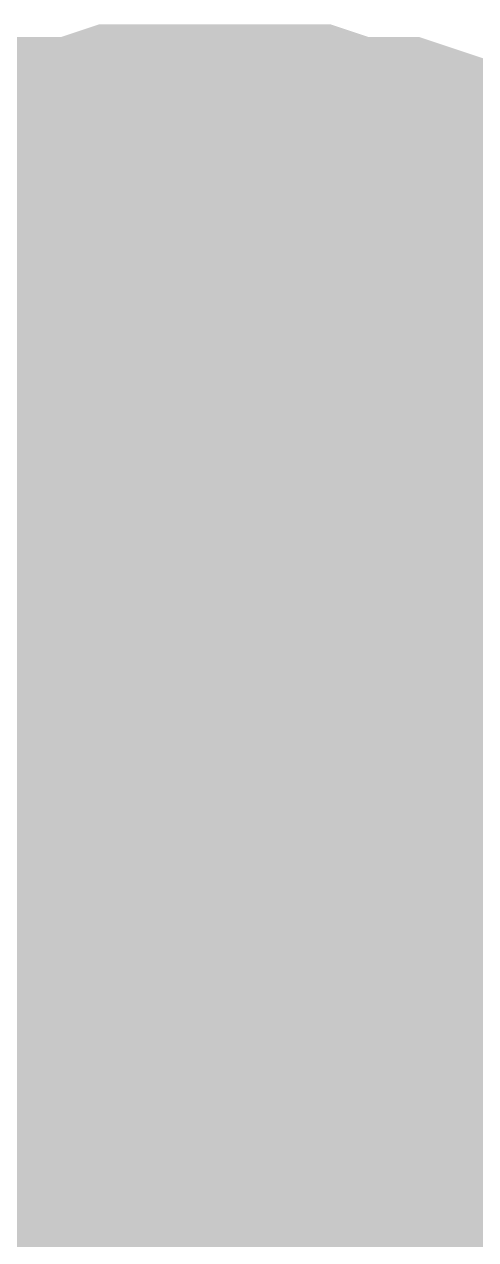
# Model space of a CAD drawing. Header units: inches. Extents: x 0 to 841, y 0 to 594.
# Drawn here: x 254.85 to 255.252, y 382.323 to 383.404 of the extents above; entities that cross this region are included whole.
import ezdxf

# ---------------------------------------------------------------- set-up
doc = ezdxf.new("R2010")
doc.units = ezdxf.units.IN
doc.layers.add('Sheet', color=255, linetype='Continuous')

msp = doc.modelspace()

# ---------------------------------------------------------------- linework, layer by layer
at = {"layer": 'Sheet'}
for points in [[(254.6828, 383.1758, 0.2997, 0.2997, 0), (254.7165, 383.1983, 0.2997, 0.2997, 0), (254.7501, 383.2095, 0.2997, 0.2997, 0), (254.7951, 383.2207, 0.2997, 0.2997, 0), (254.8287, 383.232, 0.2997, 0.2997, 0), (254.8624, 383.2432, 0.2997, 0.2997, 0), (254.9074, 383.2432, 0.2997, 0.2997, 0), (254.941, 383.2544, 0.2997, 0.2997, 0), (254.9747, 383.2544, 0.2997, 0.2997, 0), (255.0196, 383.2544, 0.2997, 0.2997, 0)], [(254.6828, 383.1758, 0.2997, 0.2997, 0), (254.7165, 383.1983, 0.2997, 0.2997, 0), (254.7501, 383.2095, 0.2997, 0.2997, 0), (254.7951, 383.2207, 0.2997, 0.2997, 0), (254.8287, 383.232, 0.2997, 0.2997, 0), (254.8624, 383.2432, 0.2997, 0.2997, 0), (254.9074, 383.2432, 0.2997, 0.2997, 0), (254.941, 383.2544, 0.2997, 0.2997, 0), (254.9747, 383.2544, 0.2997, 0.2997, 0), (255.0196, 383.2544, 0.2997, 0.2997, 0)], [(254.6828, 383.1758, 0.2997, 0.2997, 0), (254.7165, 383.1983, 0.2997, 0.2997, 0), (254.7501, 383.2095, 0.2997, 0.2997, 0), (254.7951, 383.2207, 0.2997, 0.2997, 0), (254.8287, 383.232, 0.2997, 0.2997, 0), (254.8624, 383.2432, 0.2997, 0.2997, 0), (254.9074, 383.2432, 0.2997, 0.2997, 0), (254.941, 383.2544, 0.2997, 0.2997, 0), (254.9747, 383.2544, 0.2997, 0.2997, 0), (255.0196, 383.2544, 0.2997, 0.2997, 0)], [(254.6828, 383.1758, 0.2997, 0.2997, 0), (254.7165, 383.1983, 0.2997, 0.2997, 0), (254.7501, 383.2095, 0.2997, 0.2997, 0), (254.7951, 383.2207, 0.2997, 0.2997, 0), (254.8287, 383.232, 0.2997, 0.2997, 0), (254.8624, 383.2432, 0.2997, 0.2997, 0), (254.9074, 383.2432, 0.2997, 0.2997, 0), (254.941, 383.2544, 0.2997, 0.2997, 0), (254.9747, 383.2544, 0.2997, 0.2997, 0), (255.0196, 383.2544, 0.2997, 0.2997, 0)], [(254.6828, 383.1758, 0.2997, 0.2997, 0), (254.7165, 383.1983, 0.2997, 0.2997, 0), (254.7501, 383.2095, 0.2997, 0.2997, 0), (254.7951, 383.2207, 0.2997, 0.2997, 0), (254.8287, 383.232, 0.2997, 0.2997, 0), (254.8624, 383.2432, 0.2997, 0.2997, 0), (254.9074, 383.2432, 0.2997, 0.2997, 0), (254.941, 383.2544, 0.2997, 0.2997, 0), (254.9747, 383.2544, 0.2997, 0.2997, 0), (255.0196, 383.2544, 0.2997, 0.2997, 0)], [(255.0196, 383.2544, 0.2997, 0.2997, 0), (255.0196, 383.2544, 0.2997, 0.2997, 0)], [(255.0196, 383.2544, 0.2997, 0.2997, 0), (255.0533, 383.2544, 0.2997, 0.2997, 0), (255.0982, 383.2544, 0.2997, 0.2997, 0), (255.1319, 383.2432, 0.2997, 0.2997, 0), (255.1768, 383.2432, 0.2997, 0.2997, 0), (255.2105, 383.232, 0.2997, 0.2997, 0), (255.2442, 383.2207, 0.2997, 0.2997, 0), (255.2779, 383.2095, 0.2997, 0.2997, 0), (255.3116, 383.1983, 0.2997, 0.2997, 0), (255.3453, 383.1758, 0.2997, 0.2997, 0), (255.379, 383.1646, 0.2997, 0.2997, 0), (255.4127, 383.1421, 0.2997, 0.2997, 0)], [(255.0196, 383.2544, 0.2997, 0.2997, 0), (255.0196, 383.2544, 0.2997, 0.2997, 0)], [(255.0196, 383.2544, 0.2997, 0.2997, 0), (255.0533, 383.2544, 0.2997, 0.2997, 0), (255.0982, 383.2544, 0.2997, 0.2997, 0), (255.1319, 383.2432, 0.2997, 0.2997, 0), (255.1768, 383.2432, 0.2997, 0.2997, 0), (255.2105, 383.232, 0.2997, 0.2997, 0), (255.2442, 383.2207, 0.2997, 0.2997, 0), (255.2779, 383.2095, 0.2997, 0.2997, 0), (255.3116, 383.1983, 0.2997, 0.2997, 0), (255.3453, 383.1758, 0.2997, 0.2997, 0), (255.379, 383.1646, 0.2997, 0.2997, 0), (255.4127, 383.1421, 0.2997, 0.2997, 0)], [(255.0196, 383.2544, 0.2997, 0.2997, 0), (255.0196, 383.2544, 0.2997, 0.2997, 0)], [(255.0196, 383.2544, 0.2997, 0.2997, 0), (255.0533, 383.2544, 0.2997, 0.2997, 0), (255.0982, 383.2544, 0.2997, 0.2997, 0), (255.1319, 383.2432, 0.2997, 0.2997, 0), (255.1768, 383.2432, 0.2997, 0.2997, 0), (255.2105, 383.232, 0.2997, 0.2997, 0), (255.2442, 383.2207, 0.2997, 0.2997, 0), (255.2779, 383.2095, 0.2997, 0.2997, 0), (255.3116, 383.1983, 0.2997, 0.2997, 0), (255.3453, 383.1758, 0.2997, 0.2997, 0), (255.379, 383.1646, 0.2997, 0.2997, 0), (255.4127, 383.1421, 0.2997, 0.2997, 0)], [(255.0196, 383.2544, 0.2997, 0.2997, 0), (255.0196, 383.2544, 0.2997, 0.2997, 0)], [(255.0196, 383.2544, 0.2997, 0.2997, 0), (255.0533, 383.2544, 0.2997, 0.2997, 0), (255.0982, 383.2544, 0.2997, 0.2997, 0), (255.1319, 383.2432, 0.2997, 0.2997, 0), (255.1768, 383.2432, 0.2997, 0.2997, 0), (255.2105, 383.232, 0.2997, 0.2997, 0), (255.2442, 383.2207, 0.2997, 0.2997, 0), (255.2779, 383.2095, 0.2997, 0.2997, 0), (255.3116, 383.1983, 0.2997, 0.2997, 0), (255.3453, 383.1758, 0.2997, 0.2997, 0), (255.379, 383.1646, 0.2997, 0.2997, 0), (255.4127, 383.1421, 0.2997, 0.2997, 0)], [(255.0196, 383.2544, 0.2997, 0.2997, 0), (255.0196, 383.2544, 0.2997, 0.2997, 0)], [(255.0196, 383.2544, 0.2997, 0.2997, 0), (255.0533, 383.2544, 0.2997, 0.2997, 0), (255.0982, 383.2544, 0.2997, 0.2997, 0), (255.1319, 383.2432, 0.2997, 0.2997, 0), (255.1768, 383.2432, 0.2997, 0.2997, 0), (255.2105, 383.232, 0.2997, 0.2997, 0), (255.2442, 383.2207, 0.2997, 0.2997, 0), (255.2779, 383.2095, 0.2997, 0.2997, 0), (255.3116, 383.1983, 0.2997, 0.2997, 0), (255.3453, 383.1758, 0.2997, 0.2997, 0), (255.379, 383.1646, 0.2997, 0.2997, 0), (255.4127, 383.1421, 0.2997, 0.2997, 0)], [(254.7951, 383.2207, 0.0991, 0.0991, 0), (254.8287, 383.232, 0.0991, 0.0991, 0), (254.8624, 383.2432, 0.0991, 0.0991, 0), (254.9074, 383.2432, 0.0991, 0.0991, 0), (254.941, 383.2544, 0.0991, 0.0991, 0), (254.9747, 383.2544, 0.0991, 0.0991, 0), (255.0196, 383.2544, 0.0991, 0.0991, 0)], [(254.7951, 383.2207, 0.0991, 0.0991, 0), (254.8287, 383.232, 0.0991, 0.0991, 0), (254.8624, 383.2432, 0.0991, 0.0991, 0), (254.9074, 383.2432, 0.0991, 0.0991, 0), (254.941, 383.2544, 0.0991, 0.0991, 0), (254.9747, 383.2544, 0.0991, 0.0991, 0), (255.0196, 383.2544, 0.0991, 0.0991, 0)], [(254.7951, 383.2207, 0.0991, 0.0991, 0), (254.8287, 383.232, 0.0991, 0.0991, 0), (254.8624, 383.2432, 0.0991, 0.0991, 0), (254.9074, 383.2432, 0.0991, 0.0991, 0), (254.941, 383.2544, 0.0991, 0.0991, 0), (254.9747, 383.2544, 0.0991, 0.0991, 0), (255.0196, 383.2544, 0.0991, 0.0991, 0)], [(254.7951, 383.2207, 0.0991, 0.0991, 0), (254.8287, 383.232, 0.0991, 0.0991, 0), (254.8624, 383.2432, 0.0991, 0.0991, 0), (254.9074, 383.2432, 0.0991, 0.0991, 0), (254.941, 383.2544, 0.0991, 0.0991, 0), (254.9747, 383.2544, 0.0991, 0.0991, 0), (255.0196, 383.2544, 0.0991, 0.0991, 0)], [(254.7951, 383.2207, 0.0991, 0.0991, 0), (254.8287, 383.232, 0.0991, 0.0991, 0), (254.8624, 383.2432, 0.0991, 0.0991, 0), (254.9074, 383.2432, 0.0991, 0.0991, 0), (254.941, 383.2544, 0.0991, 0.0991, 0), (254.9747, 383.2544, 0.0991, 0.0991, 0), (255.0196, 383.2544, 0.0991, 0.0991, 0)], [(255.0196, 383.2544, 0.0991, 0.0991, 0), (255.0196, 383.2544, 0.0991, 0.0991, 0)], [(255.0196, 383.2544, 0.0991, 0.0991, 0), (255.0533, 383.2544, 0.0991, 0.0991, 0), (255.0982, 383.2544, 0.0991, 0.0991, 0), (255.1319, 383.2432, 0.0991, 0.0991, 0), (255.1768, 383.2432, 0.0991, 0.0991, 0), (255.2105, 383.232, 0.0991, 0.0991, 0), (255.2442, 383.2207, 0.0991, 0.0991, 0), (255.2779, 383.2095, 0.0991, 0.0991, 0), (255.3116, 383.1983, 0.0991, 0.0991, 0)], [(255.0196, 383.2544, 0.0991, 0.0991, 0), (255.0196, 383.2544, 0.0991, 0.0991, 0)], [(255.0196, 383.2544, 0.0991, 0.0991, 0), (255.0533, 383.2544, 0.0991, 0.0991, 0), (255.0982, 383.2544, 0.0991, 0.0991, 0), (255.1319, 383.2432, 0.0991, 0.0991, 0), (255.1768, 383.2432, 0.0991, 0.0991, 0), (255.2105, 383.232, 0.0991, 0.0991, 0), (255.2442, 383.2207, 0.0991, 0.0991, 0), (255.2779, 383.2095, 0.0991, 0.0991, 0), (255.3116, 383.1983, 0.0991, 0.0991, 0)], [(255.0196, 383.2544, 0.0991, 0.0991, 0), (255.0196, 383.2544, 0.0991, 0.0991, 0)], [(255.0196, 383.2544, 0.0991, 0.0991, 0), (255.0533, 383.2544, 0.0991, 0.0991, 0), (255.0982, 383.2544, 0.0991, 0.0991, 0), (255.1319, 383.2432, 0.0991, 0.0991, 0), (255.1768, 383.2432, 0.0991, 0.0991, 0), (255.2105, 383.232, 0.0991, 0.0991, 0), (255.2442, 383.2207, 0.0991, 0.0991, 0), (255.2779, 383.2095, 0.0991, 0.0991, 0), (255.3116, 383.1983, 0.0991, 0.0991, 0)], [(255.0196, 383.2544, 0.0991, 0.0991, 0), (255.0196, 383.2544, 0.0991, 0.0991, 0)], [(255.0196, 383.2544, 0.0991, 0.0991, 0), (255.0533, 383.2544, 0.0991, 0.0991, 0), (255.0982, 383.2544, 0.0991, 0.0991, 0), (255.1319, 383.2432, 0.0991, 0.0991, 0), (255.1768, 383.2432, 0.0991, 0.0991, 0), (255.2105, 383.232, 0.0991, 0.0991, 0), (255.2442, 383.2207, 0.0991, 0.0991, 0), (255.2779, 383.2095, 0.0991, 0.0991, 0), (255.3116, 383.1983, 0.0991, 0.0991, 0)], [(255.0196, 383.2544, 0.0991, 0.0991, 0), (255.0196, 383.2544, 0.0991, 0.0991, 0)], [(255.0196, 383.2544, 0.0991, 0.0991, 0), (255.0533, 383.2544, 0.0991, 0.0991, 0), (255.0982, 383.2544, 0.0991, 0.0991, 0), (255.1319, 383.2432, 0.0991, 0.0991, 0), (255.1768, 383.2432, 0.0991, 0.0991, 0), (255.2105, 383.232, 0.0991, 0.0991, 0), (255.2442, 383.2207, 0.0991, 0.0991, 0), (255.2779, 383.2095, 0.0991, 0.0991, 0), (255.3116, 383.1983, 0.0991, 0.0991, 0)], [(254.694, 382.8838, 0.2997, 0.2997, 0), (254.7165, 382.9063, 0.2997, 0.2997, 0), (254.7277, 382.9175, 0.2997, 0.2997, 0), (254.7501, 382.9288, 0.2997, 0.2997, 0), (254.7726, 382.94, 0.2997, 0.2997, 0), (254.7951, 382.9512, 0.2997, 0.2997, 0), (254.8175, 382.9625, 0.2997, 0.2997, 0), (254.84, 382.9737, 0.2997, 0.2997, 0), (254.8624, 382.9849, 0.2997, 0.2997, 0), (254.8961, 382.9961, 0.2997, 0.2997, 0), (254.9186, 382.9961, 0.2997, 0.2997, 0), (254.941, 382.9961, 0.2997, 0.2997, 0), (254.9635, 383.0074, 0.2997, 0.2997, 0), (254.9972, 383.0074, 0.2997, 0.2997, 0), (255.0196, 383.0074, 0.2997, 0.2997, 0)], [(254.694, 382.8838, 0.2997, 0.2997, 0), (254.7165, 382.9063, 0.2997, 0.2997, 0), (254.7277, 382.9175, 0.2997, 0.2997, 0), (254.7501, 382.9288, 0.2997, 0.2997, 0), (254.7726, 382.94, 0.2997, 0.2997, 0), (254.7951, 382.9512, 0.2997, 0.2997, 0), (254.8175, 382.9625, 0.2997, 0.2997, 0), (254.84, 382.9737, 0.2997, 0.2997, 0), (254.8624, 382.9849, 0.2997, 0.2997, 0), (254.8961, 382.9961, 0.2997, 0.2997, 0), (254.9186, 382.9961, 0.2997, 0.2997, 0), (254.941, 382.9961, 0.2997, 0.2997, 0), (254.9635, 383.0074, 0.2997, 0.2997, 0), (254.9972, 383.0074, 0.2997, 0.2997, 0), (255.0196, 383.0074, 0.2997, 0.2997, 0)], [(254.694, 382.8838, 0.2997, 0.2997, 0), (254.7165, 382.9063, 0.2997, 0.2997, 0), (254.7277, 382.9175, 0.2997, 0.2997, 0), (254.7501, 382.9288, 0.2997, 0.2997, 0), (254.7726, 382.94, 0.2997, 0.2997, 0), (254.7951, 382.9512, 0.2997, 0.2997, 0), (254.8175, 382.9625, 0.2997, 0.2997, 0), (254.84, 382.9737, 0.2997, 0.2997, 0), (254.8624, 382.9849, 0.2997, 0.2997, 0), (254.8961, 382.9961, 0.2997, 0.2997, 0), (254.9186, 382.9961, 0.2997, 0.2997, 0), (254.941, 382.9961, 0.2997, 0.2997, 0), (254.9635, 383.0074, 0.2997, 0.2997, 0), (254.9972, 383.0074, 0.2997, 0.2997, 0), (255.0196, 383.0074, 0.2997, 0.2997, 0)], [(255.0196, 383.0074, 0.2997, 0.2997, 0), (255.0196, 383.0074, 0.2997, 0.2997, 0)], [(255.0196, 383.0074, 0.2997, 0.2997, 0), (255.0421, 383.0074, 0.2997, 0.2997, 0), (255.0758, 383.0074, 0.2997, 0.2997, 0), (255.0982, 382.9961, 0.2997, 0.2997, 0), (255.1207, 382.9961, 0.2997, 0.2997, 0), (255.1432, 382.9961, 0.2997, 0.2997, 0), (255.1656, 382.9849, 0.2997, 0.2997, 0), (255.1993, 382.9737, 0.2997, 0.2997, 0), (255.2218, 382.9625, 0.2997, 0.2997, 0), (255.2442, 382.9512, 0.2997, 0.2997, 0), (255.2667, 382.94, 0.2997, 0.2997, 0), (255.2779, 382.9288, 0.2997, 0.2997, 0), (255.3004, 382.9175, 0.2997, 0.2997, 0), (255.3228, 382.9063, 0.2997, 0.2997, 0), (255.3453, 382.8838, 0.2997, 0.2997, 0), (255.3565, 382.8726, 0.2997, 0.2997, 0), (255.379, 382.8502, 0.2997, 0.2997, 0), (255.3902, 382.8389, 0.2997, 0.2997, 0), (255.4127, 382.8165, 0.2997, 0.2997, 0)], [(255.0196, 383.0074, 0.2997, 0.2997, 0), (255.0196, 383.0074, 0.2997, 0.2997, 0)], [(255.0196, 383.0074, 0.2997, 0.2997, 0), (255.0421, 383.0074, 0.2997, 0.2997, 0), (255.0758, 383.0074, 0.2997, 0.2997, 0), (255.0982, 382.9961, 0.2997, 0.2997, 0), (255.1207, 382.9961, 0.2997, 0.2997, 0), (255.1432, 382.9961, 0.2997, 0.2997, 0), (255.1656, 382.9849, 0.2997, 0.2997, 0), (255.1993, 382.9737, 0.2997, 0.2997, 0), (255.2218, 382.9625, 0.2997, 0.2997, 0), (255.2442, 382.9512, 0.2997, 0.2997, 0), (255.2667, 382.94, 0.2997, 0.2997, 0), (255.2779, 382.9288, 0.2997, 0.2997, 0), (255.3004, 382.9175, 0.2997, 0.2997, 0), (255.3228, 382.9063, 0.2997, 0.2997, 0), (255.3453, 382.8838, 0.2997, 0.2997, 0), (255.3565, 382.8726, 0.2997, 0.2997, 0), (255.379, 382.8502, 0.2997, 0.2997, 0), (255.3902, 382.8389, 0.2997, 0.2997, 0), (255.4127, 382.8165, 0.2997, 0.2997, 0)], [(255.0196, 383.0074, 0.2997, 0.2997, 0), (255.0196, 383.0074, 0.2997, 0.2997, 0)], [(255.0196, 383.0074, 0.2997, 0.2997, 0), (255.0421, 383.0074, 0.2997, 0.2997, 0), (255.0758, 383.0074, 0.2997, 0.2997, 0), (255.0982, 382.9961, 0.2997, 0.2997, 0), (255.1207, 382.9961, 0.2997, 0.2997, 0), (255.1432, 382.9961, 0.2997, 0.2997, 0), (255.1656, 382.9849, 0.2997, 0.2997, 0), (255.1993, 382.9737, 0.2997, 0.2997, 0), (255.2218, 382.9625, 0.2997, 0.2997, 0), (255.2442, 382.9512, 0.2997, 0.2997, 0), (255.2667, 382.94, 0.2997, 0.2997, 0), (255.2779, 382.9288, 0.2997, 0.2997, 0), (255.3004, 382.9175, 0.2997, 0.2997, 0), (255.3228, 382.9063, 0.2997, 0.2997, 0), (255.3453, 382.8838, 0.2997, 0.2997, 0), (255.3565, 382.8726, 0.2997, 0.2997, 0), (255.379, 382.8502, 0.2997, 0.2997, 0), (255.3902, 382.8389, 0.2997, 0.2997, 0), (255.4127, 382.8165, 0.2997, 0.2997, 0)], [(254.7951, 382.9512, 0.0991, 0.0991, 0), (254.8175, 382.9625, 0.0991, 0.0991, 0), (254.84, 382.9737, 0.0991, 0.0991, 0), (254.8624, 382.9849, 0.0991, 0.0991, 0), (254.8961, 382.9961, 0.0991, 0.0991, 0), (254.9186, 382.9961, 0.0991, 0.0991, 0), (254.941, 382.9961, 0.0991, 0.0991, 0), (254.9635, 383.0074, 0.0991, 0.0991, 0), (254.9972, 383.0074, 0.0991, 0.0991, 0), (255.0196, 383.0074, 0.0991, 0.0991, 0)], [(254.7951, 382.9512, 0.0991, 0.0991, 0), (254.8175, 382.9625, 0.0991, 0.0991, 0), (254.84, 382.9737, 0.0991, 0.0991, 0), (254.8624, 382.9849, 0.0991, 0.0991, 0), (254.8961, 382.9961, 0.0991, 0.0991, 0), (254.9186, 382.9961, 0.0991, 0.0991, 0), (254.941, 382.9961, 0.0991, 0.0991, 0), (254.9635, 383.0074, 0.0991, 0.0991, 0), (254.9972, 383.0074, 0.0991, 0.0991, 0), (255.0196, 383.0074, 0.0991, 0.0991, 0)], [(254.7951, 382.9512, 0.0991, 0.0991, 0), (254.8175, 382.9625, 0.0991, 0.0991, 0), (254.84, 382.9737, 0.0991, 0.0991, 0), (254.8624, 382.9849, 0.0991, 0.0991, 0), (254.8961, 382.9961, 0.0991, 0.0991, 0), (254.9186, 382.9961, 0.0991, 0.0991, 0), (254.941, 382.9961, 0.0991, 0.0991, 0), (254.9635, 383.0074, 0.0991, 0.0991, 0), (254.9972, 383.0074, 0.0991, 0.0991, 0), (255.0196, 383.0074, 0.0991, 0.0991, 0)], [(255.0196, 383.0074, 0.0991, 0.0991, 0), (255.0196, 383.0074, 0.0991, 0.0991, 0)], [(255.0196, 383.0074, 0.0991, 0.0991, 0), (255.0421, 383.0074, 0.0991, 0.0991, 0), (255.0758, 383.0074, 0.0991, 0.0991, 0), (255.0982, 382.9961, 0.0991, 0.0991, 0), (255.1207, 382.9961, 0.0991, 0.0991, 0), (255.1432, 382.9961, 0.0991, 0.0991, 0), (255.1656, 382.9849, 0.0991, 0.0991, 0), (255.1993, 382.9737, 0.0991, 0.0991, 0), (255.2218, 382.9625, 0.0991, 0.0991, 0), (255.2442, 382.9512, 0.0991, 0.0991, 0), (255.2667, 382.94, 0.0991, 0.0991, 0), (255.2779, 382.9288, 0.0991, 0.0991, 0), (255.3004, 382.9175, 0.0991, 0.0991, 0), (255.3228, 382.9063, 0.0991, 0.0991, 0)], [(255.0196, 383.0074, 0.0991, 0.0991, 0), (255.0196, 383.0074, 0.0991, 0.0991, 0)], [(255.0196, 383.0074, 0.0991, 0.0991, 0), (255.0421, 383.0074, 0.0991, 0.0991, 0), (255.0758, 383.0074, 0.0991, 0.0991, 0), (255.0982, 382.9961, 0.0991, 0.0991, 0), (255.1207, 382.9961, 0.0991, 0.0991, 0), (255.1432, 382.9961, 0.0991, 0.0991, 0), (255.1656, 382.9849, 0.0991, 0.0991, 0), (255.1993, 382.9737, 0.0991, 0.0991, 0), (255.2218, 382.9625, 0.0991, 0.0991, 0), (255.2442, 382.9512, 0.0991, 0.0991, 0), (255.2667, 382.94, 0.0991, 0.0991, 0), (255.2779, 382.9288, 0.0991, 0.0991, 0), (255.3004, 382.9175, 0.0991, 0.0991, 0), (255.3228, 382.9063, 0.0991, 0.0991, 0)], [(255.0196, 383.0074, 0.0991, 0.0991, 0), (255.0196, 383.0074, 0.0991, 0.0991, 0)], [(255.0196, 383.0074, 0.0991, 0.0991, 0), (255.0421, 383.0074, 0.0991, 0.0991, 0), (255.0758, 383.0074, 0.0991, 0.0991, 0), (255.0982, 382.9961, 0.0991, 0.0991, 0), (255.1207, 382.9961, 0.0991, 0.0991, 0), (255.1432, 382.9961, 0.0991, 0.0991, 0), (255.1656, 382.9849, 0.0991, 0.0991, 0), (255.1993, 382.9737, 0.0991, 0.0991, 0), (255.2218, 382.9625, 0.0991, 0.0991, 0), (255.2442, 382.9512, 0.0991, 0.0991, 0), (255.2667, 382.94, 0.0991, 0.0991, 0), (255.2779, 382.9288, 0.0991, 0.0991, 0), (255.3004, 382.9175, 0.0991, 0.0991, 0), (255.3228, 382.9063, 0.0991, 0.0991, 0)], [(255.0196, 382.4908, 0.7493, 0.7493, 0), (249.5175, 382.4908, 0.7493, 0.7493, 0)], [(260.0165, 382.4908, 0.7493, 0.7493, 0), (255.0196, 382.4908, 0.7493, 0.7493, 0)], [(255.0196, 382.4908, 0.7493, 0.7493, 0), (255.0196, 369.9923, 0.7493, 0.7493, 0), (310.0076, 369.9923, 0.7493, 0.7493, 0)], [(250.0115, 382.4908, 0.2997, 0.2997, 0), (255.0196, 382.4908, 0.2997, 0.2997, 0)], [(260.0165, 382.4908, 0.2997, 0.2997, 0), (255.0196, 382.4908, 0.2997, 0.2997, 0)]]:
    msp.add_lwpolyline(points, format="xyseb", dxfattribs=at)
msp.add_lwpolyline([(254.746, 382.5, 0.508, 0.508, 1), (255.254, 382.5, 0.508, 0.508, 1)], format="xyseb", close=True, dxfattribs=at)

doc.saveas('drawing.dxf')
